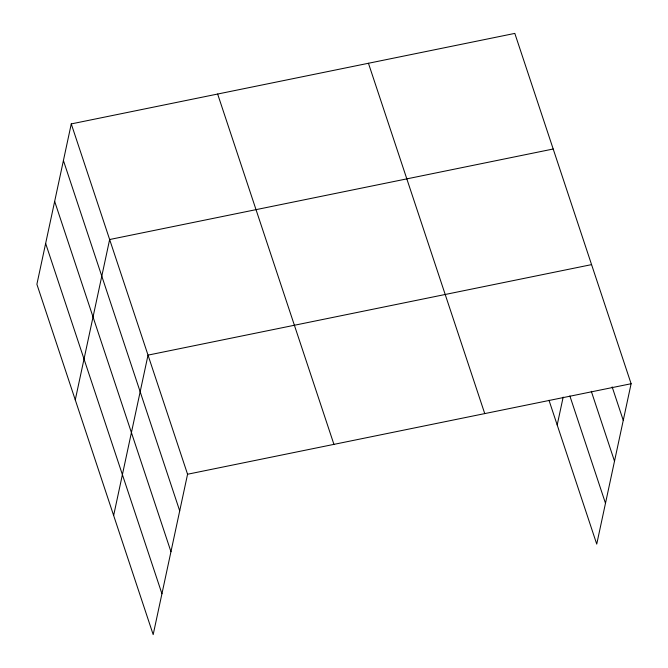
<?xml version="1.0" encoding="UTF-8"?>
<svg xmlns="http://www.w3.org/2000/svg" width="668" height="668" viewBox="0 0 668 668"><rect width="100%" height="100%" fill="white"/><g stroke="black" fill="none" stroke-linecap="round" stroke-linejoin="round"><path stroke-width="1" d="M71.267 123.906L36.89 284.267L153.181 634.6L187.566 474.238L71.267 123.906L514.819 33.4L631.11 383.733L596.733 544.094L548.996 400.274M75.267 399.881L109.644 239.52L553.196 149.006M113.643 515.487L148.02 355.125L591.572 264.62M557.195 424.982L563.174 397.093M187.566 474.238L631.11 383.733M612.147 386.889L623.261 420.356M591.305 391.298L614.502 461.187M569.871 395.957L605.484 503.263M368.444 63.268L484.743 413.601M217.643 94.038L333.933 444.37M63.418 160.537L179.709 510.87M54.659 201.369L170.958 551.701M45.641 243.436L161.94 593.769"/></g></svg>
